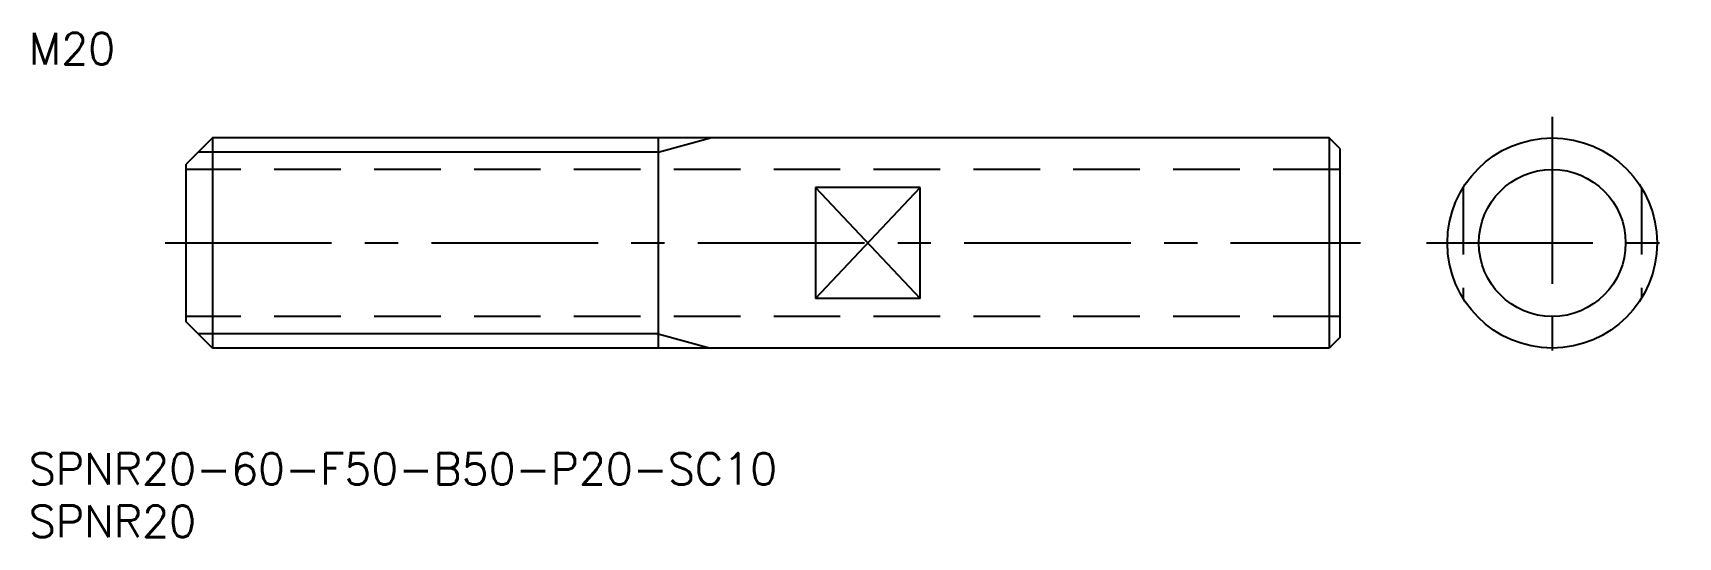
# Model space of a CAD drawing. Extents: x 0 to 157, y -8 to 40.
import ezdxf

# ---------------------------------------------------------------- set-up
doc = ezdxf.new("R2010")
doc.units = 0
doc.header["$LTSCALE"] = 0.5
doc.linetypes.add('CENTER', pattern=[50.8, 31.75, -6.35, 6.35, -6.35])
doc.linetypes.add('DASHED', pattern=[19.05, 12.7, -6.35])
for name, color, linetype in [('MSM_CENTER', 1, 'CENTER'), ('MSM_CONTINUOUS', 7, 'CONTINUOUS'), ('MSM_DASHED', 4, 'DASHED'), ('MSM_NARROW', 5, 'CONTINUOUS'), ('MSM_PART_NUMBER', 7, 'CONTINUOUS')]:
    doc.layers.add(name, color=color, linetype=linetype)
doc.styles.get("Standard").update_dxf_attribs({"font": 'txt.shx', "height": 1, "bigfont": 'bigfont.shx'})

# ---------------------------------------------------------------- blocks, each defined once
blk = doc.blocks.new('*U4')
at = {"layer": 'MSM_PART_NUMBER'}
blk.add_text('SPNR20-60-F50-B50-P20-SC10', height=3, dxfattribs=at).set_placement((0, -3))
blk = doc.blocks.new('*U5')
at = {"layer": 'MSM_PART_NUMBER'}
blk.add_text('SPNR20', height=3, dxfattribs=at).set_placement((0, -8))
blk = doc.blocks.new('*U6')
at = {"layer": 'MSM_PART_NUMBER'}
blk.add_text('M20', height=3, dxfattribs=at).set_placement((0, 37))

msp = doc.modelspace()

# ---------------------------------------------------------------- linework, layer by layer
at = {"layer": 'MSM_CENTER'}
for p, q in [((145.27, 32), (145.27, 8)), ((13, 20), (127, 20)), ((133.27, 20), (157.27, 20))]:
    msp.add_line(p, q, dxfattribs=at)
at = {"layer": 'MSM_CONTINUOUS'}
for p, q in [((17.5, 30), (15, 27.5)), ((124, 30), (17.5, 30)), ((17.5, 30), (17.5, 10)), ((60, 30), (60, 10)), ((124, 30), (124, 10)), ((125, 29), (124, 30)), ((125, 29), (125, 11)), ((15, 12.5), (15, 27.5)), ((85, 25.27), (75, 25.27)), ((75, 25.27), (75, 14.73)), ((85, 14.73), (85, 25.27)), ((85, 14.73), (75, 14.73)), ((17.5, 10), (15, 12.5)), ((125, 11), (124, 10)), ((124, 10), (17.5, 10))]:
    msp.add_line(p, q, dxfattribs=at)
for radius in [10, 7]:
    msp.add_circle((145.27, 20), radius, dxfattribs=at)
at = {"layer": 'MSM_DASHED'}
for p, q in [((125, 27), (15, 27)), ((136.77, 25.27), (136.77, 14.73)), ((153.77, 25.27), (153.77, 14.73)), ((125, 13), (15, 13))]:
    msp.add_line(p, q, dxfattribs=at)
at = {"layer": 'MSM_NARROW'}
for p, q in [((60, 28.65), (65, 30)), ((60, 28.65), (16.15, 28.65)), ((75, 14.73), (85, 25.27)), ((75, 25.27), (85, 14.73)), ((60, 11.35), (16.15, 11.35)), ((60, 11.35), (65, 10))]:
    msp.add_line(p, q, dxfattribs=at)

# ---------------------------------------------------------------- block references
at = {"layer": 'MSM_CONTINUOUS'}
for name in ['*U6', '*U4', '*U5']:
    msp.add_blockref(name, (0, 0), dxfattribs=at)

doc.saveas('drawing.dxf')
